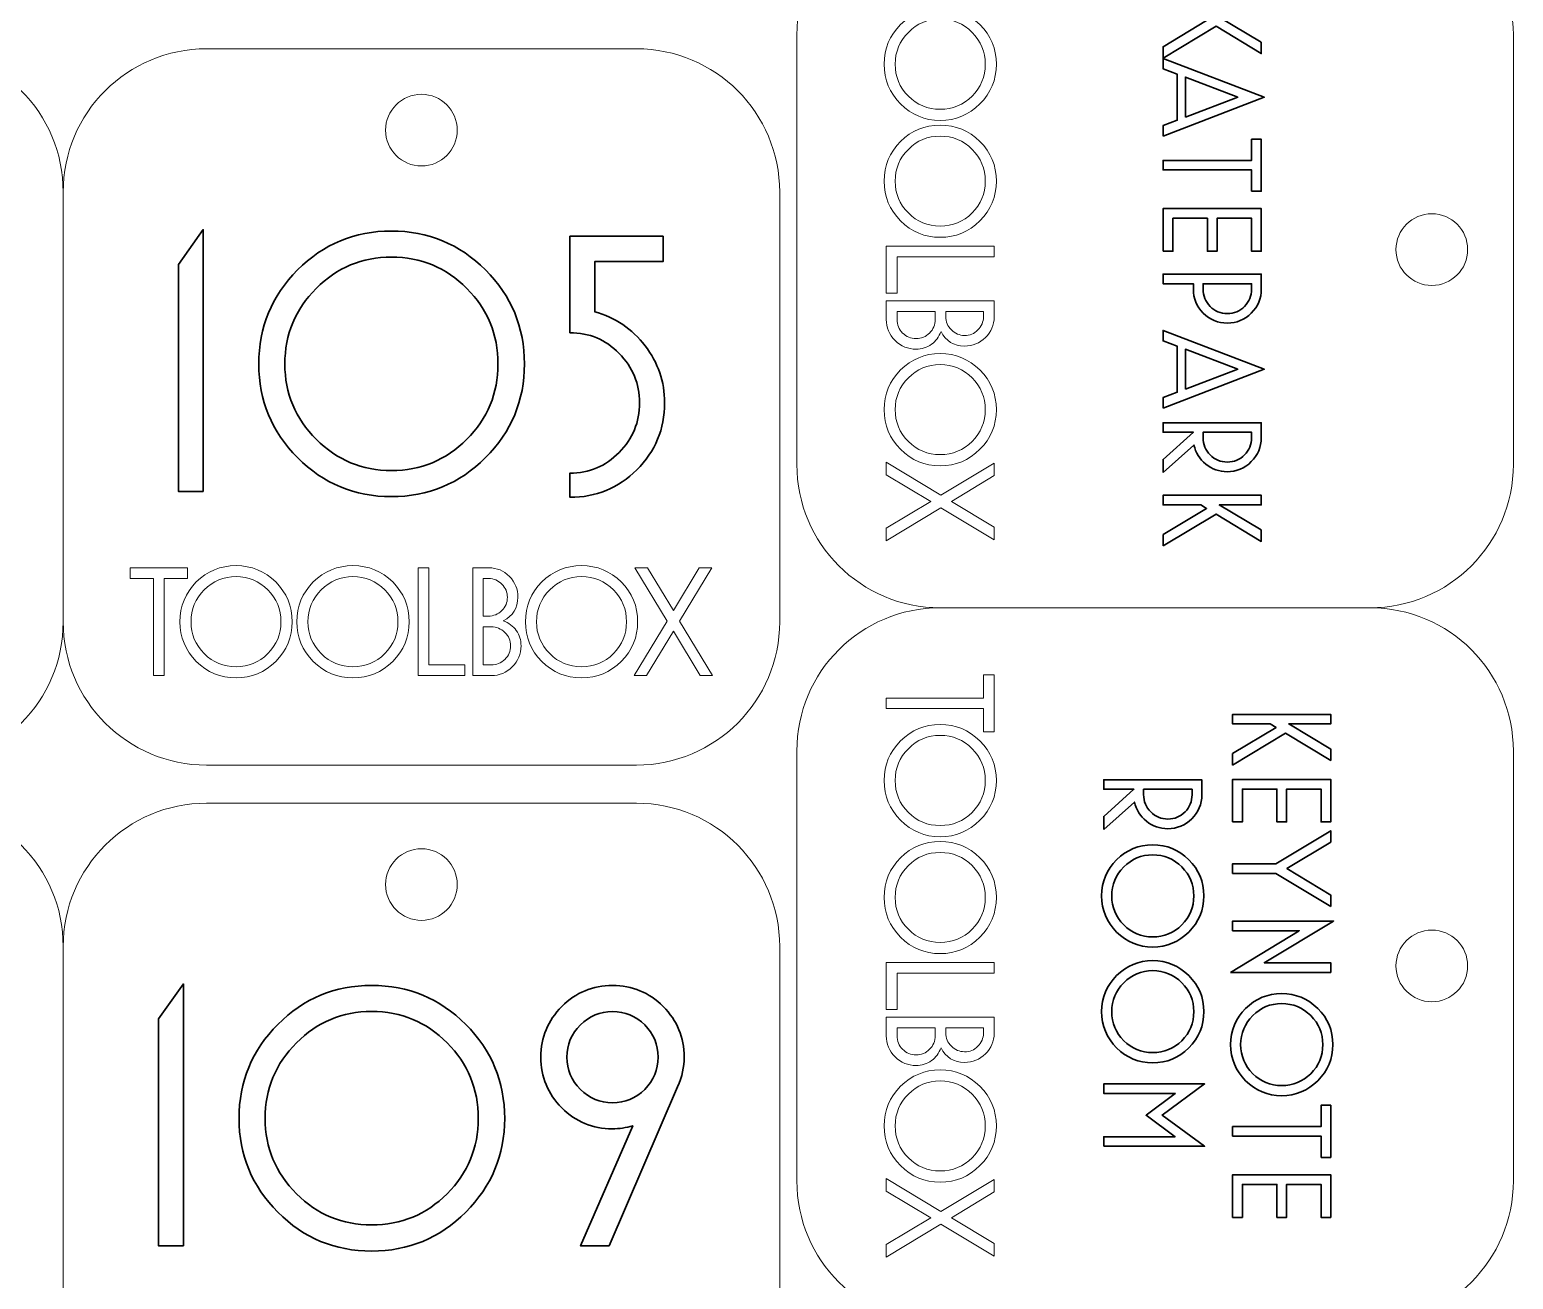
# Model space of a CAD drawing. Header units: inches. Extents: x 269 to 778, y -294 to 278.
# Drawn here: x 417.1 to 520.7, y -121.7 to -34.4 of the extents above; entities that cross this region are included whole.
import ezdxf

# ---------------------------------------------------------------- set-up
doc = ezdxf.new("R2010")
doc.units = ezdxf.units.IN
doc.header["$MEASUREMENT"] = 0
for name, color, linetype in [('cut', 7, 'Continuous'), ('engr', 7, 'Continuous'), ('tagli interni', 7, 'Continuous')]:
    doc.layers.add(name, color=color, linetype=linetype)

# ---------------------------------------------------------------- blocks, each defined once
blk = doc.blocks.new('block 14')
at = {"layer": 'cut', "color": 240, "lineweight": 9}
blk.add_open_spline([(379.47, -85.77), (379.47, -85.77), (409.47, -85.77), (409.47, -85.77), (414.99, -85.77), (419.47, -81.29), (419.47, -75.77), (419.47, -75.77), (419.47, -45.77), (419.47, -45.77), (419.47, -40.24), (414.99, -35.77), (409.47, -35.77), (409.47, -35.77), (379.47, -35.77), (379.47, -35.77), (373.95, -35.77), (369.47, -40.24), (369.47, -45.77), (369.47, -45.77), (369.47, -75.77), (369.47, -75.77), (369.47, -81.29), (373.95, -85.77), (379.47, -85.77)], degree=3, knots=[0, 0, 0, 0, 1, 1, 1, 2, 2, 2, 3, 3, 3, 4, 4, 4, 5, 5, 5, 6, 6, 6, 7, 7, 7, 8, 8, 8, 8], dxfattribs=at)
blk = doc.blocks.new('block 15')
at = {"layer": 'cut', "color": 240, "lineweight": 9}
blk.add_open_spline([(429.47, -85.77), (429.47, -85.77), (459.47, -85.77), (459.47, -85.77), (464.99, -85.77), (469.47, -81.29), (469.47, -75.77), (469.47, -75.77), (469.47, -45.77), (469.47, -45.77), (469.47, -40.24), (464.99, -35.77), (459.47, -35.77), (459.47, -35.77), (429.47, -35.77), (429.47, -35.77), (423.95, -35.77), (419.47, -40.24), (419.47, -45.77), (419.47, -45.77), (419.47, -75.77), (419.47, -75.77), (419.47, -81.29), (423.95, -85.77), (429.47, -85.77)], degree=3, knots=[0, 0, 0, 0, 1, 1, 1, 2, 2, 2, 3, 3, 3, 4, 4, 4, 5, 5, 5, 6, 6, 6, 7, 7, 7, 8, 8, 8, 8], dxfattribs=at)
blk = doc.blocks.new('block 16')
at = {"layer": 'cut', "color": 240, "lineweight": 9}
blk.add_open_spline([(379.47, -138.43), (379.47, -138.43), (409.47, -138.43), (409.47, -138.43), (414.99, -138.43), (419.47, -133.95), (419.47, -128.43), (419.47, -128.43), (419.47, -98.43), (419.47, -98.43), (419.47, -92.91), (414.99, -88.43), (409.47, -88.43), (409.47, -88.43), (379.47, -88.43), (379.47, -88.43), (373.95, -88.43), (369.47, -92.91), (369.47, -98.43), (369.47, -98.43), (369.47, -128.43), (369.47, -128.43), (369.47, -133.95), (373.95, -138.43), (379.47, -138.43)], degree=3, knots=[0, 0, 0, 0, 1, 1, 1, 2, 2, 2, 3, 3, 3, 4, 4, 4, 5, 5, 5, 6, 6, 6, 7, 7, 7, 8, 8, 8, 8], dxfattribs=at)
blk = doc.blocks.new('block 17')
at = {"layer": 'cut', "color": 240, "lineweight": 9}
blk.add_open_spline([(429.47, -138.43), (429.47, -138.43), (459.47, -138.43), (459.47, -138.43), (464.99, -138.43), (469.47, -133.95), (469.47, -128.43), (469.47, -128.43), (469.47, -98.43), (469.47, -98.43), (469.47, -92.91), (464.99, -88.43), (459.47, -88.43), (459.47, -88.43), (429.47, -88.43), (429.47, -88.43), (423.95, -88.43), (419.47, -92.91), (419.47, -98.43), (419.47, -98.43), (419.47, -128.43), (419.47, -128.43), (419.47, -133.95), (423.95, -138.43), (429.47, -138.43)], degree=3, knots=[0, 0, 0, 0, 1, 1, 1, 2, 2, 2, 3, 3, 3, 4, 4, 4, 5, 5, 5, 6, 6, 6, 7, 7, 7, 8, 8, 8, 8], dxfattribs=at)
blk = doc.blocks.new('block 26')
at = {"layer": 'cut', "color": 240, "lineweight": 9}
blk.add_open_spline([(470.67, -34.79), (470.67, -34.79), (470.67, -64.79), (470.67, -64.79), (470.67, -70.31), (475.14, -74.79), (480.67, -74.79), (480.67, -74.79), (510.67, -74.79), (510.67, -74.79), (516.19, -74.79), (520.67, -70.31), (520.67, -64.79), (520.67, -64.79), (520.67, -34.79), (520.67, -34.79), (520.67, -29.26), (516.19, -24.79), (510.67, -24.79), (510.67, -24.79), (480.67, -24.79), (480.67, -24.79), (475.14, -24.79), (470.67, -29.26), (470.67, -34.79)], degree=3, knots=[0, 0, 0, 0, 1, 1, 1, 2, 2, 2, 3, 3, 3, 4, 4, 4, 5, 5, 5, 6, 6, 6, 7, 7, 7, 8, 8, 8, 8], dxfattribs=at)
blk = doc.blocks.new('block 27')
at = {"layer": 'cut', "color": 240, "lineweight": 9}
blk.add_open_spline([(470.67, -84.79), (470.67, -84.79), (470.67, -114.79), (470.67, -114.79), (470.67, -120.31), (475.14, -124.79), (480.67, -124.79), (480.67, -124.79), (510.67, -124.79), (510.67, -124.79), (516.19, -124.79), (520.67, -120.31), (520.67, -114.79), (520.67, -114.79), (520.67, -84.79), (520.67, -84.79), (520.67, -79.26), (516.19, -74.79), (510.67, -74.79), (510.67, -74.79), (480.67, -74.79), (480.67, -74.79), (475.14, -74.79), (470.67, -79.26), (470.67, -84.79)], degree=3, knots=[0, 0, 0, 0, 1, 1, 1, 2, 2, 2, 3, 3, 3, 4, 4, 4, 5, 5, 5, 6, 6, 6, 7, 7, 7, 8, 8, 8, 8], dxfattribs=at)
blk = doc.blocks.new('block 36')
at = {"layer": 'tagli interni', "color": 240, "lineweight": 9}
blk.add_open_spline([(514.98, -47.29), (516.37, -47.29), (517.48, -48.41), (517.48, -49.79), (517.48, -51.17), (516.37, -52.29), (514.98, -52.29), (513.6, -52.29), (512.48, -51.17), (512.48, -49.79), (512.48, -48.41), (513.6, -47.29), (514.98, -47.29)], degree=3, knots=[0, 0, 0, 0, 1, 1, 1, 2, 2, 2, 3, 3, 3, 4, 4, 4, 4], dxfattribs=at)
blk = doc.blocks.new('block 37')
at = {"layer": 'tagli interni', "color": 240, "lineweight": 9}
blk.add_open_spline([(514.98, -97.29), (516.37, -97.29), (517.48, -98.41), (517.48, -99.79), (517.48, -101.17), (516.37, -102.29), (514.98, -102.29), (513.6, -102.29), (512.48, -101.17), (512.48, -99.79), (512.48, -98.41), (513.6, -97.29), (514.98, -97.29)], degree=3, knots=[0, 0, 0, 0, 1, 1, 1, 2, 2, 2, 3, 3, 3, 4, 4, 4, 4], dxfattribs=at)
blk = doc.blocks.new('block 51')
at = {"layer": 'tagli interni', "color": 240, "lineweight": 9}
blk.add_open_spline([(441.97, -41.45), (441.97, -40.07), (443.09, -38.95), (444.47, -38.95), (445.85, -38.95), (446.97, -40.07), (446.97, -41.45), (446.97, -42.83), (445.85, -43.95), (444.47, -43.95), (443.09, -43.95), (441.97, -42.83), (441.97, -41.45)], degree=3, knots=[0, 0, 0, 0, 1, 1, 1, 2, 2, 2, 3, 3, 3, 4, 4, 4, 4], dxfattribs=at)
blk = doc.blocks.new('block 53')
at = {"layer": 'tagli interni', "color": 240, "lineweight": 9}
blk.add_open_spline([(441.97, -94.11), (441.97, -92.73), (443.09, -91.61), (444.47, -91.61), (445.85, -91.61), (446.97, -92.73), (446.97, -94.11), (446.97, -95.49), (445.85, -96.61), (444.47, -96.61), (443.09, -96.61), (441.97, -95.49), (441.97, -94.11)], degree=3, knots=[0, 0, 0, 0, 1, 1, 1, 2, 2, 2, 3, 3, 3, 4, 4, 4, 4], dxfattribs=at)
blk = doc.blocks.new('block 159')
at = {"layer": 'engr', "color": 7, "lineweight": 5}
blk.add_lwpolyline([(483.69, -33.46), (483.69, -31.83), (476.91, -31.83), (476.91, -31.09), (483.69, -31.09), (483.69, -29.46), (484.44, -29.46), (484.44, -33.46), (483.69, -33.46)], dxfattribs=at)
blk = doc.blocks.new('block 160')
at = {"layer": 'engr', "color": 7, "lineweight": 5}
blk.add_open_spline([(480.67, -40.77), (479.59, -40.77), (478.67, -40.38), (477.91, -39.62), (477.14, -38.85), (476.76, -37.93), (476.76, -36.85), (476.76, -35.76), (477.14, -34.84), (477.91, -34.08), (478.67, -33.32), (479.59, -32.94), (480.67, -32.94), (481.75, -32.94), (482.68, -33.32), (483.44, -34.08), (484.21, -34.84), (484.59, -35.76), (484.59, -36.85), (484.59, -37.93), (484.21, -38.85), (483.44, -39.62), (482.68, -40.38), (481.75, -40.77), (480.67, -40.77)], degree=3, knots=[0, 0, 0, 0, 1, 1, 1, 2, 2, 2, 3, 3, 3, 4, 4, 4, 5, 5, 5, 6, 6, 6, 7, 7, 7, 8, 8, 8, 8], dxfattribs=at)
blk = doc.blocks.new('block 161')
at = {"layer": 'engr', "color": 7, "lineweight": 5}
blk.add_open_spline([(480.67, -39.99), (481.54, -39.99), (482.28, -39.68), (482.9, -39.07), (483.51, -38.46), (483.82, -37.72), (483.82, -36.85), (483.82, -35.98), (483.51, -35.24), (482.9, -34.63), (482.28, -34.01), (481.54, -33.7), (480.67, -33.7), (479.8, -33.7), (479.06, -34.01), (478.45, -34.63), (477.83, -35.24), (477.53, -35.98), (477.53, -36.85), (477.53, -37.72), (477.83, -38.46), (478.45, -39.07), (479.06, -39.68), (479.8, -39.99), (480.67, -39.99)], degree=3, knots=[0, 0, 0, 0, 1, 1, 1, 2, 2, 2, 3, 3, 3, 4, 4, 4, 5, 5, 5, 6, 6, 6, 7, 7, 7, 8, 8, 8, 8], dxfattribs=at)
blk = doc.blocks.new('block 162')
at = {"layer": 'engr', "color": 7, "lineweight": 5}
blk.add_open_spline([(480.67, -48.93), (479.59, -48.93), (478.67, -48.55), (477.91, -47.78), (477.14, -47.02), (476.76, -46.09), (476.76, -45.01), (476.76, -43.92), (477.14, -43), (477.91, -42.24), (478.67, -41.48), (479.59, -41.1), (480.67, -41.1), (481.75, -41.1), (482.68, -41.48), (483.44, -42.24), (484.21, -43), (484.59, -43.92), (484.59, -45.01), (484.59, -46.09), (484.21, -47.02), (483.44, -47.78), (482.68, -48.55), (481.75, -48.93), (480.67, -48.93)], degree=3, knots=[0, 0, 0, 0, 1, 1, 1, 2, 2, 2, 3, 3, 3, 4, 4, 4, 5, 5, 5, 6, 6, 6, 7, 7, 7, 8, 8, 8, 8], dxfattribs=at)
blk = doc.blocks.new('block 163')
at = {"layer": 'engr', "color": 7, "lineweight": 5}
blk.add_open_spline([(480.67, -48.15), (481.54, -48.15), (482.28, -47.84), (482.9, -47.23), (483.51, -46.62), (483.82, -45.88), (483.82, -45.01), (483.82, -44.14), (483.51, -43.4), (482.9, -42.79), (482.28, -42.17), (481.54, -41.87), (480.67, -41.87), (479.8, -41.87), (479.06, -42.17), (478.45, -42.79), (477.83, -43.4), (477.53, -44.14), (477.53, -45.01), (477.53, -45.88), (477.83, -46.62), (478.45, -47.23), (479.06, -47.84), (479.8, -48.15), (480.67, -48.15)], degree=3, knots=[0, 0, 0, 0, 1, 1, 1, 2, 2, 2, 3, 3, 3, 4, 4, 4, 5, 5, 5, 6, 6, 6, 7, 7, 7, 8, 8, 8, 8], dxfattribs=at)
blk = doc.blocks.new('block 164')
at = {"layer": 'engr', "color": 7, "lineweight": 5}
blk.add_lwpolyline([(476.91, -52.82), (476.91, -49.55), (484.44, -49.55), (484.44, -50.29), (477.66, -50.29), (477.66, -52.82), (476.91, -52.82)], dxfattribs=at)
blk = doc.blocks.new('block 165')
at = {"layer": 'engr', "color": 7, "lineweight": 5}
blk.add_open_spline([(478.99, -56.74), (478.42, -56.74), (477.93, -56.54), (477.52, -56.13), (477.11, -55.72), (476.91, -55.23), (476.91, -54.66), (476.91, -54.66), (476.91, -53.37), (476.91, -53.37), (476.91, -53.37), (484.44, -53.37), (484.44, -53.37), (484.44, -53.37), (484.44, -54.49), (484.44, -54.49), (484.44, -55.05), (484.23, -55.53), (483.83, -55.93), (483.43, -56.32), (482.94, -56.52), (482.37, -56.52), (481.62, -56.52), (481.07, -56.18), (480.73, -55.5), (480.59, -55.88), (480.37, -56.18), (480.06, -56.4), (479.75, -56.63), (479.39, -56.74), (478.99, -56.74)], degree=3, knots=[0, 0, 0, 0, 1, 1, 1, 2, 2, 2, 3, 3, 3, 4, 4, 4, 5, 5, 5, 6, 6, 6, 7, 7, 7, 8, 8, 8, 9, 9, 9, 10, 10, 10, 10], dxfattribs=at)
blk = doc.blocks.new('block 166')
at = {"layer": 'engr', "color": 7, "lineweight": 5}
blk.add_open_spline([(482.37, -55.78), (482.73, -55.78), (483.04, -55.66), (483.3, -55.4), (483.56, -55.14), (483.69, -54.84), (483.69, -54.48), (483.69, -54.48), (483.69, -54.1), (483.69, -54.1), (483.69, -54.1), (481.06, -54.1), (481.06, -54.1), (481.06, -54.1), (481.06, -54.46), (481.06, -54.46), (481.06, -54.82), (481.19, -55.13), (481.45, -55.39), (481.7, -55.65), (482.01, -55.78), (482.37, -55.78)], degree=3, knots=[0, 0, 0, 0, 1, 1, 1, 2, 2, 2, 3, 3, 3, 4, 4, 4, 5, 5, 5, 6, 6, 6, 7, 7, 7, 7], dxfattribs=at)
blk = doc.blocks.new('block 167')
at = {"layer": 'engr', "color": 7, "lineweight": 5}
blk.add_open_spline([(478.99, -56), (479.35, -56), (479.67, -55.87), (479.93, -55.61), (480.19, -55.35), (480.32, -55.03), (480.32, -54.66), (480.32, -54.66), (480.32, -54.1), (480.32, -54.1), (480.32, -54.1), (477.66, -54.1), (477.66, -54.1), (477.66, -54.1), (477.66, -54.66), (477.66, -54.66), (477.66, -55.03), (477.79, -55.35), (478.05, -55.61), (478.31, -55.87), (478.62, -56), (478.99, -56)], degree=3, knots=[0, 0, 0, 0, 1, 1, 1, 2, 2, 2, 3, 3, 3, 4, 4, 4, 5, 5, 5, 6, 6, 6, 7, 7, 7, 7], dxfattribs=at)
blk = doc.blocks.new('block 168')
at = {"layer": 'engr', "color": 7, "lineweight": 5}
blk.add_open_spline([(480.67, -64.88), (479.59, -64.88), (478.67, -64.5), (477.91, -63.73), (477.14, -62.97), (476.76, -62.04), (476.76, -60.96), (476.76, -59.87), (477.14, -58.95), (477.91, -58.19), (478.67, -57.43), (479.59, -57.05), (480.67, -57.05), (481.75, -57.05), (482.68, -57.43), (483.44, -58.19), (484.21, -58.95), (484.59, -59.87), (484.59, -60.96), (484.59, -62.04), (484.21, -62.97), (483.44, -63.73), (482.68, -64.5), (481.75, -64.88), (480.67, -64.88)], degree=3, knots=[0, 0, 0, 0, 1, 1, 1, 2, 2, 2, 3, 3, 3, 4, 4, 4, 5, 5, 5, 6, 6, 6, 7, 7, 7, 8, 8, 8, 8], dxfattribs=at)
blk = doc.blocks.new('block 169')
at = {"layer": 'engr', "color": 7, "lineweight": 5}
blk.add_open_spline([(480.67, -64.1), (481.54, -64.1), (482.28, -63.79), (482.9, -63.18), (483.51, -62.57), (483.82, -61.83), (483.82, -60.96), (483.82, -60.09), (483.51, -59.35), (482.9, -58.74), (482.28, -58.12), (481.54, -57.82), (480.67, -57.82), (479.8, -57.82), (479.06, -58.12), (478.45, -58.74), (477.83, -59.35), (477.53, -60.09), (477.53, -60.96), (477.53, -61.83), (477.83, -62.57), (478.45, -63.18), (479.06, -63.79), (479.8, -64.1), (480.67, -64.1)], degree=3, knots=[0, 0, 0, 0, 1, 1, 1, 2, 2, 2, 3, 3, 3, 4, 4, 4, 5, 5, 5, 6, 6, 6, 7, 7, 7, 8, 8, 8, 8], dxfattribs=at)
blk = doc.blocks.new('block 170')
at = {"layer": 'engr', "color": 7, "lineweight": 5}
blk.add_lwpolyline([(476.91, -70.11), (476.91, -69.23), (480.01, -67.37), (476.91, -65.5), (476.91, -64.63), (480.71, -66.94), (484.44, -64.69), (484.44, -65.56), (481.45, -67.37), (484.44, -69.17), (484.44, -70.05), (480.71, -67.81), (476.91, -70.11)], dxfattribs=at)
blk = doc.blocks.new('block 158')
at = {"layer": 'engr'}
for name in ['block 159', 'block 160', 'block 161', 'block 162', 'block 163', 'block 164', 'block 165', 'block 167', 'block 166', 'block 168', 'block 169', 'block 170']:
    blk.add_blockref(name, (0, 0), dxfattribs=at)
blk = doc.blocks.new('block 172')
at = {"layer": 'engr', "color": 7, "lineweight": 5}
blk.add_lwpolyline([(483.69, -83.46), (483.69, -81.83), (476.91, -81.83), (476.91, -81.09), (483.69, -81.09), (483.69, -79.46), (484.44, -79.46), (484.44, -83.46), (483.69, -83.46)], dxfattribs=at)
blk = doc.blocks.new('block 173')
at = {"layer": 'engr', "color": 7, "lineweight": 5}
blk.add_open_spline([(480.67, -90.77), (479.59, -90.77), (478.67, -90.38), (477.91, -89.62), (477.14, -88.85), (476.76, -87.93), (476.76, -86.85), (476.76, -85.76), (477.14, -84.84), (477.91, -84.08), (478.67, -83.32), (479.59, -82.94), (480.67, -82.94), (481.75, -82.94), (482.68, -83.32), (483.44, -84.08), (484.21, -84.84), (484.59, -85.76), (484.59, -86.85), (484.59, -87.93), (484.21, -88.85), (483.44, -89.62), (482.68, -90.38), (481.75, -90.77), (480.67, -90.77)], degree=3, knots=[0, 0, 0, 0, 1, 1, 1, 2, 2, 2, 3, 3, 3, 4, 4, 4, 5, 5, 5, 6, 6, 6, 7, 7, 7, 8, 8, 8, 8], dxfattribs=at)
blk = doc.blocks.new('block 174')
at = {"layer": 'engr', "color": 7, "lineweight": 5}
blk.add_open_spline([(480.67, -89.99), (481.54, -89.99), (482.28, -89.68), (482.9, -89.07), (483.51, -88.46), (483.82, -87.72), (483.82, -86.85), (483.82, -85.98), (483.51, -85.24), (482.9, -84.63), (482.28, -84.01), (481.54, -83.7), (480.67, -83.7), (479.8, -83.7), (479.06, -84.01), (478.45, -84.63), (477.83, -85.24), (477.53, -85.98), (477.53, -86.85), (477.53, -87.72), (477.83, -88.46), (478.45, -89.07), (479.06, -89.68), (479.8, -89.99), (480.67, -89.99)], degree=3, knots=[0, 0, 0, 0, 1, 1, 1, 2, 2, 2, 3, 3, 3, 4, 4, 4, 5, 5, 5, 6, 6, 6, 7, 7, 7, 8, 8, 8, 8], dxfattribs=at)
blk = doc.blocks.new('block 175')
at = {"layer": 'engr', "color": 7, "lineweight": 5}
blk.add_open_spline([(480.67, -98.93), (479.59, -98.93), (478.67, -98.55), (477.91, -97.78), (477.14, -97.02), (476.76, -96.09), (476.76, -95.01), (476.76, -93.92), (477.14, -93), (477.91, -92.24), (478.67, -91.48), (479.59, -91.1), (480.67, -91.1), (481.75, -91.1), (482.68, -91.48), (483.44, -92.24), (484.21, -93), (484.59, -93.92), (484.59, -95.01), (484.59, -96.09), (484.21, -97.02), (483.44, -97.78), (482.68, -98.55), (481.75, -98.93), (480.67, -98.93)], degree=3, knots=[0, 0, 0, 0, 1, 1, 1, 2, 2, 2, 3, 3, 3, 4, 4, 4, 5, 5, 5, 6, 6, 6, 7, 7, 7, 8, 8, 8, 8], dxfattribs=at)
blk = doc.blocks.new('block 176')
at = {"layer": 'engr', "color": 7, "lineweight": 5}
blk.add_open_spline([(480.67, -98.15), (481.54, -98.15), (482.28, -97.84), (482.9, -97.23), (483.51, -96.62), (483.82, -95.88), (483.82, -95.01), (483.82, -94.14), (483.51, -93.4), (482.9, -92.79), (482.28, -92.17), (481.54, -91.87), (480.67, -91.87), (479.8, -91.87), (479.06, -92.17), (478.45, -92.79), (477.83, -93.4), (477.53, -94.14), (477.53, -95.01), (477.53, -95.88), (477.83, -96.62), (478.45, -97.23), (479.06, -97.84), (479.8, -98.15), (480.67, -98.15)], degree=3, knots=[0, 0, 0, 0, 1, 1, 1, 2, 2, 2, 3, 3, 3, 4, 4, 4, 5, 5, 5, 6, 6, 6, 7, 7, 7, 8, 8, 8, 8], dxfattribs=at)
blk = doc.blocks.new('block 177')
at = {"layer": 'engr', "color": 7, "lineweight": 5}
blk.add_lwpolyline([(476.91, -102.82), (476.91, -99.55), (484.44, -99.55), (484.44, -100.29), (477.66, -100.29), (477.66, -102.82), (476.91, -102.82)], dxfattribs=at)
blk = doc.blocks.new('block 178')
at = {"layer": 'engr', "color": 7, "lineweight": 5}
blk.add_open_spline([(478.99, -106.74), (478.42, -106.74), (477.93, -106.54), (477.52, -106.13), (477.11, -105.72), (476.91, -105.23), (476.91, -104.66), (476.91, -104.66), (476.91, -103.37), (476.91, -103.37), (476.91, -103.37), (484.44, -103.37), (484.44, -103.37), (484.44, -103.37), (484.44, -104.49), (484.44, -104.49), (484.44, -105.05), (484.23, -105.53), (483.83, -105.93), (483.43, -106.32), (482.94, -106.52), (482.37, -106.52), (481.62, -106.52), (481.07, -106.18), (480.73, -105.5), (480.59, -105.88), (480.37, -106.18), (480.06, -106.4), (479.75, -106.63), (479.39, -106.74), (478.99, -106.74)], degree=3, knots=[0, 0, 0, 0, 1, 1, 1, 2, 2, 2, 3, 3, 3, 4, 4, 4, 5, 5, 5, 6, 6, 6, 7, 7, 7, 8, 8, 8, 9, 9, 9, 10, 10, 10, 10], dxfattribs=at)
blk = doc.blocks.new('block 179')
at = {"layer": 'engr', "color": 7, "lineweight": 5}
blk.add_open_spline([(482.37, -105.78), (482.73, -105.78), (483.04, -105.66), (483.3, -105.4), (483.56, -105.14), (483.69, -104.84), (483.69, -104.48), (483.69, -104.48), (483.69, -104.1), (483.69, -104.1), (483.69, -104.1), (481.06, -104.1), (481.06, -104.1), (481.06, -104.1), (481.06, -104.46), (481.06, -104.46), (481.06, -104.82), (481.19, -105.13), (481.45, -105.39), (481.7, -105.65), (482.01, -105.78), (482.37, -105.78)], degree=3, knots=[0, 0, 0, 0, 1, 1, 1, 2, 2, 2, 3, 3, 3, 4, 4, 4, 5, 5, 5, 6, 6, 6, 7, 7, 7, 7], dxfattribs=at)
blk = doc.blocks.new('block 180')
at = {"layer": 'engr', "color": 7, "lineweight": 5}
blk.add_open_spline([(478.99, -106), (479.35, -106), (479.67, -105.87), (479.93, -105.61), (480.19, -105.35), (480.32, -105.03), (480.32, -104.66), (480.32, -104.66), (480.32, -104.1), (480.32, -104.1), (480.32, -104.1), (477.66, -104.1), (477.66, -104.1), (477.66, -104.1), (477.66, -104.66), (477.66, -104.66), (477.66, -105.03), (477.79, -105.35), (478.05, -105.61), (478.31, -105.87), (478.62, -106), (478.99, -106)], degree=3, knots=[0, 0, 0, 0, 1, 1, 1, 2, 2, 2, 3, 3, 3, 4, 4, 4, 5, 5, 5, 6, 6, 6, 7, 7, 7, 7], dxfattribs=at)
blk = doc.blocks.new('block 181')
at = {"layer": 'engr', "color": 7, "lineweight": 5}
blk.add_open_spline([(480.67, -114.88), (479.59, -114.88), (478.67, -114.5), (477.91, -113.73), (477.14, -112.97), (476.76, -112.04), (476.76, -110.96), (476.76, -109.87), (477.14, -108.95), (477.91, -108.19), (478.67, -107.43), (479.59, -107.05), (480.67, -107.05), (481.75, -107.05), (482.68, -107.43), (483.44, -108.19), (484.21, -108.95), (484.59, -109.87), (484.59, -110.96), (484.59, -112.04), (484.21, -112.97), (483.44, -113.73), (482.68, -114.5), (481.75, -114.88), (480.67, -114.88)], degree=3, knots=[0, 0, 0, 0, 1, 1, 1, 2, 2, 2, 3, 3, 3, 4, 4, 4, 5, 5, 5, 6, 6, 6, 7, 7, 7, 8, 8, 8, 8], dxfattribs=at)
blk = doc.blocks.new('block 182')
at = {"layer": 'engr', "color": 7, "lineweight": 5}
blk.add_open_spline([(480.67, -114.1), (481.54, -114.1), (482.28, -113.79), (482.9, -113.18), (483.51, -112.57), (483.82, -111.83), (483.82, -110.96), (483.82, -110.09), (483.51, -109.35), (482.9, -108.74), (482.28, -108.12), (481.54, -107.82), (480.67, -107.82), (479.8, -107.82), (479.06, -108.12), (478.45, -108.74), (477.83, -109.35), (477.53, -110.09), (477.53, -110.96), (477.53, -111.83), (477.83, -112.57), (478.45, -113.18), (479.06, -113.79), (479.8, -114.1), (480.67, -114.1)], degree=3, knots=[0, 0, 0, 0, 1, 1, 1, 2, 2, 2, 3, 3, 3, 4, 4, 4, 5, 5, 5, 6, 6, 6, 7, 7, 7, 8, 8, 8, 8], dxfattribs=at)
blk = doc.blocks.new('block 183')
at = {"layer": 'engr', "color": 7, "lineweight": 5}
blk.add_lwpolyline([(476.91, -120.11), (476.91, -119.23), (480.01, -117.37), (476.91, -115.5), (476.91, -114.63), (480.71, -116.94), (484.44, -114.69), (484.44, -115.56), (481.45, -117.37), (484.44, -119.17), (484.44, -120.05), (480.71, -117.81), (476.91, -120.11)], dxfattribs=at)
blk = doc.blocks.new('block 171')
at = {"layer": 'engr'}
for name in ['block 172', 'block 173', 'block 174', 'block 175', 'block 176', 'block 177', 'block 178', 'block 180', 'block 179', 'block 181', 'block 182', 'block 183']:
    blk.add_blockref(name, (0, 0), dxfattribs=at)
blk = doc.blocks.new('block 354')
at = {"layer": 'engr', "color": 7, "lineweight": 5}
blk.add_lwpolyline([(428.15, -72.75), (426.51, -72.75), (426.51, -79.52), (425.77, -79.52), (425.77, -72.75), (424.15, -72.75), (424.15, -72), (428.15, -72), (428.15, -72.75)], dxfattribs=at)
blk = doc.blocks.new('block 355')
at = {"layer": 'engr', "color": 7, "lineweight": 5}
blk.add_open_spline([(435.45, -75.77), (435.45, -76.84), (435.07, -77.76), (434.3, -78.53), (433.54, -79.29), (432.61, -79.68), (431.53, -79.68), (430.45, -79.68), (429.52, -79.29), (428.76, -78.53), (428, -77.76), (427.62, -76.84), (427.62, -75.77), (427.62, -74.68), (428, -73.76), (428.76, -72.99), (429.52, -72.23), (430.45, -71.85), (431.53, -71.85), (432.61, -71.85), (433.54, -72.23), (434.3, -72.99), (435.07, -73.76), (435.45, -74.68), (435.45, -75.77)], degree=3, knots=[0, 0, 0, 0, 1, 1, 1, 2, 2, 2, 3, 3, 3, 4, 4, 4, 5, 5, 5, 6, 6, 6, 7, 7, 7, 8, 8, 8, 8], dxfattribs=at)
blk = doc.blocks.new('block 356')
at = {"layer": 'engr', "color": 7, "lineweight": 5}
blk.add_open_spline([(434.67, -75.77), (434.67, -74.9), (434.37, -74.15), (433.75, -73.54), (433.14, -72.92), (432.4, -72.61), (431.53, -72.61), (430.67, -72.61), (429.93, -72.92), (429.31, -73.54), (428.7, -74.15), (428.39, -74.9), (428.39, -75.77), (428.39, -76.63), (428.7, -77.37), (429.31, -77.99), (429.93, -78.6), (430.67, -78.91), (431.53, -78.91), (432.4, -78.91), (433.14, -78.6), (433.75, -77.99), (434.37, -77.37), (434.67, -76.63), (434.67, -75.77)], degree=3, knots=[0, 0, 0, 0, 1, 1, 1, 2, 2, 2, 3, 3, 3, 4, 4, 4, 5, 5, 5, 6, 6, 6, 7, 7, 7, 8, 8, 8, 8], dxfattribs=at)
blk = doc.blocks.new('block 357')
at = {"layer": 'engr', "color": 7, "lineweight": 5}
blk.add_open_spline([(443.61, -75.77), (443.61, -76.84), (443.23, -77.76), (442.47, -78.53), (441.7, -79.29), (440.78, -79.68), (439.69, -79.68), (438.61, -79.68), (437.68, -79.29), (436.92, -78.53), (436.16, -77.76), (435.78, -76.84), (435.78, -75.77), (435.78, -74.68), (436.16, -73.76), (436.92, -72.99), (437.68, -72.23), (438.61, -71.85), (439.69, -71.85), (440.78, -71.85), (441.7, -72.23), (442.47, -72.99), (443.23, -73.76), (443.61, -74.68), (443.61, -75.77)], degree=3, knots=[0, 0, 0, 0, 1, 1, 1, 2, 2, 2, 3, 3, 3, 4, 4, 4, 5, 5, 5, 6, 6, 6, 7, 7, 7, 8, 8, 8, 8], dxfattribs=at)
blk = doc.blocks.new('block 358')
at = {"layer": 'engr', "color": 7, "lineweight": 5}
blk.add_open_spline([(442.83, -75.77), (442.83, -74.9), (442.53, -74.15), (441.92, -73.54), (441.3, -72.92), (440.56, -72.61), (439.69, -72.61), (438.83, -72.61), (438.09, -72.92), (437.47, -73.54), (436.86, -74.15), (436.55, -74.9), (436.55, -75.77), (436.55, -76.63), (436.86, -77.37), (437.47, -77.99), (438.09, -78.6), (438.83, -78.91), (439.69, -78.91), (440.56, -78.91), (441.3, -78.6), (441.92, -77.99), (442.53, -77.37), (442.83, -76.63), (442.83, -75.77)], degree=3, knots=[0, 0, 0, 0, 1, 1, 1, 2, 2, 2, 3, 3, 3, 4, 4, 4, 5, 5, 5, 6, 6, 6, 7, 7, 7, 8, 8, 8, 8], dxfattribs=at)
blk = doc.blocks.new('block 359')
at = {"layer": 'engr', "color": 7, "lineweight": 5}
blk.add_lwpolyline([(447.5, -79.52), (444.24, -79.52), (444.24, -72), (444.98, -72), (444.98, -78.78), (447.5, -78.78), (447.5, -79.52)], dxfattribs=at)
blk = doc.blocks.new('block 360')
at = {"layer": 'engr', "color": 7, "lineweight": 5}
blk.add_open_spline([(451.42, -77.45), (451.42, -78.02), (451.22, -78.51), (450.81, -78.91), (450.41, -79.32), (449.92, -79.52), (449.35, -79.52), (449.35, -79.52), (448.05, -79.52), (448.05, -79.52), (448.05, -79.52), (448.05, -72), (448.05, -72), (448.05, -72), (449.17, -72), (449.17, -72), (449.74, -72), (450.22, -72.2), (450.61, -72.6), (451.01, -73.01), (451.2, -73.49), (451.2, -74.06), (451.2, -74.82), (450.86, -75.36), (450.18, -75.7), (450.56, -75.84), (450.87, -76.07), (451.09, -76.38), (451.31, -76.69), (451.42, -77.04), (451.42, -77.45)], degree=3, knots=[0, 0, 0, 0, 1, 1, 1, 2, 2, 2, 3, 3, 3, 4, 4, 4, 5, 5, 5, 6, 6, 6, 7, 7, 7, 8, 8, 8, 9, 9, 9, 10, 10, 10, 10], dxfattribs=at)
blk = doc.blocks.new('block 361')
at = {"layer": 'engr', "color": 7, "lineweight": 5}
blk.add_open_spline([(450.47, -74.06), (450.47, -73.71), (450.34, -73.4), (450.08, -73.14), (449.83, -72.88), (449.52, -72.75), (449.17, -72.75), (449.17, -72.75), (448.79, -72.75), (448.79, -72.75), (448.79, -72.75), (448.79, -75.37), (448.79, -75.37), (448.79, -75.37), (449.14, -75.37), (449.14, -75.37), (449.51, -75.37), (449.82, -75.24), (450.08, -74.99), (450.34, -74.73), (450.47, -74.42), (450.47, -74.06)], degree=3, knots=[0, 0, 0, 0, 1, 1, 1, 2, 2, 2, 3, 3, 3, 4, 4, 4, 5, 5, 5, 6, 6, 6, 7, 7, 7, 7], dxfattribs=at)
blk = doc.blocks.new('block 362')
at = {"layer": 'engr', "color": 7, "lineweight": 5}
blk.add_open_spline([(450.69, -77.45), (450.69, -77.08), (450.56, -76.77), (450.29, -76.51), (450.03, -76.25), (449.71, -76.12), (449.34, -76.12), (449.34, -76.12), (448.79, -76.12), (448.79, -76.12), (448.79, -76.12), (448.79, -78.78), (448.79, -78.78), (448.79, -78.78), (449.34, -78.78), (449.34, -78.78), (449.71, -78.78), (450.03, -78.65), (450.29, -78.39), (450.56, -78.13), (450.69, -77.81), (450.69, -77.45)], degree=3, knots=[0, 0, 0, 0, 1, 1, 1, 2, 2, 2, 3, 3, 3, 4, 4, 4, 5, 5, 5, 6, 6, 6, 7, 7, 7, 7], dxfattribs=at)
blk = doc.blocks.new('block 363')
at = {"layer": 'engr', "color": 7, "lineweight": 5}
blk.add_open_spline([(459.56, -75.77), (459.56, -76.84), (459.18, -77.76), (458.42, -78.53), (457.65, -79.29), (456.73, -79.68), (455.64, -79.68), (454.56, -79.68), (453.63, -79.29), (452.87, -78.53), (452.11, -77.76), (451.73, -76.84), (451.73, -75.77), (451.73, -74.68), (452.11, -73.76), (452.87, -72.99), (453.63, -72.23), (454.56, -71.85), (455.64, -71.85), (456.73, -71.85), (457.65, -72.23), (458.42, -72.99), (459.18, -73.76), (459.56, -74.68), (459.56, -75.77)], degree=3, knots=[0, 0, 0, 0, 1, 1, 1, 2, 2, 2, 3, 3, 3, 4, 4, 4, 5, 5, 5, 6, 6, 6, 7, 7, 7, 8, 8, 8, 8], dxfattribs=at)
blk = doc.blocks.new('block 364')
at = {"layer": 'engr', "color": 7, "lineweight": 5}
blk.add_open_spline([(458.78, -75.77), (458.78, -74.9), (458.48, -74.15), (457.87, -73.54), (457.25, -72.92), (456.51, -72.61), (455.64, -72.61), (454.78, -72.61), (454.04, -72.92), (453.42, -73.54), (452.81, -74.15), (452.5, -74.9), (452.5, -75.77), (452.5, -76.63), (452.81, -77.37), (453.42, -77.99), (454.04, -78.6), (454.78, -78.91), (455.64, -78.91), (456.51, -78.91), (457.25, -78.6), (457.87, -77.99), (458.48, -77.37), (458.78, -76.63), (458.78, -75.77)], degree=3, knots=[0, 0, 0, 0, 1, 1, 1, 2, 2, 2, 3, 3, 3, 4, 4, 4, 5, 5, 5, 6, 6, 6, 7, 7, 7, 8, 8, 8, 8], dxfattribs=at)
blk = doc.blocks.new('block 365')
at = {"layer": 'engr', "color": 7, "lineweight": 5}
blk.add_lwpolyline([(464.79, -79.52), (463.92, -79.52), (462.06, -76.42), (460.18, -79.52), (459.31, -79.52), (461.62, -75.72), (459.37, -72), (460.24, -72), (462.05, -74.99), (463.86, -72), (464.73, -72), (462.49, -75.72), (464.79, -79.52)], dxfattribs=at)
blk = doc.blocks.new('block 353')
at = {"layer": 'engr'}
for name in ['block 354', 'block 355', 'block 357', 'block 359', 'block 360', 'block 363', 'block 365', 'block 356', 'block 358', 'block 361', 'block 364', 'block 362']:
    blk.add_blockref(name, (0, 0), dxfattribs=at)
blk = doc.blocks.new('block 392')
at = {"layer": 'engr', "color": 7, "lineweight": 35}
for points in [[(496.23, -36.42), (496.23, -35.63), (499.26, -33.8), (498.85, -33.56), (496.23, -33.56), (496.23, -32.89), (503.08, -32.89), (503.08, -33.56), (500.14, -33.56), (503.08, -35.31), (503.08, -36.11), (499.93, -34.2), (496.23, -36.42)], [(496.23, -41.86), (496.23, -41.13), (497.22, -40.76), (497.22, -37.55), (496.23, -37.17), (496.23, -36.44), (503.29, -39.15), (496.23, -41.86)], [(497.78, -40.54), (501.44, -39.15), (497.78, -37.75), (497.78, -40.54)], [(502.4, -45.72), (502.4, -44.23), (496.23, -44.23), (496.23, -43.56), (502.4, -43.56), (502.4, -42.08), (503.08, -42.08), (503.08, -45.72), (502.4, -45.72)], [(496.23, -49.9), (496.23, -46.93), (503.08, -46.93), (503.08, -49.9), (502.4, -49.9), (502.4, -47.6), (500, -47.6), (500, -49.9), (499.32, -49.9), (499.32, -47.6), (496.91, -47.6), (496.91, -49.9), (496.23, -49.9)], [(496.23, -60.85), (496.23, -60.12), (497.22, -59.75), (497.22, -56.54), (496.23, -56.16), (496.23, -55.43), (503.29, -58.14), (496.23, -60.85)], [(497.78, -59.53), (501.44, -58.14), (497.78, -56.74), (497.78, -59.53)], [(496.23, -70.47), (496.23, -69.68), (499.26, -67.85), (498.85, -67.61), (496.23, -67.61), (496.23, -66.94), (503.08, -66.94), (503.08, -67.61), (500.14, -67.61), (503.08, -69.36), (503.08, -70.16), (499.93, -68.25), (496.23, -70.47)]]:
    blk.add_lwpolyline(points, dxfattribs=at)
for points, knots in [([(498.17, -31.39), (497.57, -31.39), (497.08, -31.2), (496.7, -30.82), (496.32, -30.45), (496.14, -29.96), (496.14, -29.36), (496.14, -29.27), (496.15, -29.18), (496.17, -29.1), (496.17, -29.1), (496.87, -29.1), (496.87, -29.1), (496.83, -29.17), (496.82, -29.26), (496.82, -29.36), (496.82, -29.75), (496.94, -30.08), (497.2, -30.33), (497.45, -30.59), (497.77, -30.72), (498.17, -30.72), (498.49, -30.72), (498.81, -30.6), (499.15, -30.35), (499.45, -30.12), (499.74, -29.9), (500.04, -29.67), (500.41, -29.42), (500.81, -29.3), (501.23, -29.3), (501.81, -29.3), (502.27, -29.49), (502.63, -29.86), (502.99, -30.24), (503.17, -30.72), (503.17, -31.31), (503.17, -31.31), (502.51, -31.31), (502.51, -31.31), (502.51, -30.92), (502.39, -30.6), (502.16, -30.35), (501.92, -30.1), (501.61, -29.97), (501.23, -29.97), (500.93, -29.97), (500.61, -30.09), (500.27, -30.34), (499.97, -30.57), (499.67, -30.8), (499.37, -31.03), (498.99, -31.27), (498.59, -31.39), (498.17, -31.39)], [0, 0, 0, 0, 1, 1, 1, 2, 2, 2, 3, 3, 3, 4, 4, 4, 5, 5, 5, 6, 6, 6, 7, 7, 7, 8, 8, 8, 9, 9, 9, 10, 10, 10, 11, 11, 11, 12, 12, 12, 13, 13, 13, 14, 14, 14, 15, 15, 15, 16, 16, 16, 17, 17, 17, 18, 18, 18, 18]), ([(500.71, -54.92), (500.05, -54.92), (499.5, -54.69), (499.03, -54.22), (498.57, -53.76), (498.34, -53.2), (498.34, -52.55), (498.34, -52.55), (498.34, -52.17), (498.34, -52.17), (498.34, -52.17), (496.23, -52.17), (496.23, -52.17), (496.23, -52.17), (496.23, -51.5), (496.23, -51.5), (496.23, -51.5), (503.08, -51.5), (503.08, -51.5), (503.08, -51.5), (503.08, -52.55), (503.08, -52.55), (503.08, -53.2), (502.85, -53.76), (502.38, -54.22), (501.92, -54.69), (501.36, -54.92), (500.71, -54.92)], [0, 0, 0, 0, 1, 1, 1, 2, 2, 2, 3, 3, 3, 4, 4, 4, 5, 5, 5, 6, 6, 6, 7, 7, 7, 8, 8, 8, 9, 9, 9, 9]), ([(500.71, -54.25), (501.18, -54.25), (501.58, -54.08), (501.91, -53.75), (502.23, -53.42), (502.4, -53.02), (502.4, -52.55), (502.4, -52.55), (502.4, -52.17), (502.4, -52.17), (502.4, -52.17), (499.02, -52.17), (499.02, -52.17), (499.02, -52.17), (499.02, -52.54), (499.02, -52.54), (499.02, -53.01), (499.18, -53.42), (499.51, -53.75), (499.84, -54.08), (500.24, -54.25), (500.71, -54.25)], [0, 0, 0, 0, 1, 1, 1, 2, 2, 2, 3, 3, 3, 4, 4, 4, 5, 5, 5, 6, 6, 6, 7, 7, 7, 7]), ([(496.23, -65.34), (496.23, -65.34), (496.23, -64.43), (496.23, -64.43), (496.23, -64.43), (498.34, -62.54), (498.34, -62.54), (498.34, -62.54), (496.23, -62.54), (496.23, -62.54), (496.23, -62.54), (496.23, -61.87), (496.23, -61.87), (496.23, -61.87), (503.08, -61.87), (503.08, -61.87), (503.08, -61.87), (503.08, -62.92), (503.08, -62.92), (503.08, -63.57), (502.84, -64.13), (502.38, -64.59), (501.91, -65.06), (501.35, -65.29), (500.7, -65.29), (500.14, -65.29), (499.65, -65.11), (499.21, -64.77), (498.78, -64.42), (498.5, -63.97), (498.38, -63.43), (498.38, -63.43), (496.23, -65.34), (496.23, -65.34)], [0, 0, 0, 0, 1, 1, 1, 2, 2, 2, 3, 3, 3, 4, 4, 4, 5, 5, 5, 6, 6, 6, 7, 7, 7, 8, 8, 8, 9, 9, 9, 10, 10, 10, 11, 11, 11, 11]), ([(500.71, -64.62), (501.18, -64.62), (501.58, -64.45), (501.91, -64.12), (502.23, -63.79), (502.4, -63.39), (502.4, -62.92), (502.4, -62.92), (502.4, -62.54), (502.4, -62.54), (502.4, -62.54), (499.02, -62.54), (499.02, -62.54), (499.02, -62.54), (499.02, -62.91), (499.02, -62.91), (499.02, -63.38), (499.18, -63.79), (499.51, -64.12), (499.84, -64.45), (500.24, -64.62), (500.71, -64.62)], [0, 0, 0, 0, 1, 1, 1, 2, 2, 2, 3, 3, 3, 4, 4, 4, 5, 5, 5, 6, 6, 6, 7, 7, 7, 7])]:
    blk.add_open_spline(points, degree=3, knots=knots, dxfattribs=at)
blk = doc.blocks.new('block 393')
at = {"layer": 'engr', "color": 7, "lineweight": 35}
for points in [[(501.08, -85.77), (501.08, -84.97), (504.11, -83.15), (503.7, -82.9), (501.08, -82.9), (501.08, -82.23), (507.93, -82.23), (507.93, -82.9), (504.99, -82.9), (507.93, -84.65), (507.93, -85.45), (504.78, -83.55), (501.08, -85.77)], [(501.08, -89.74), (501.08, -86.77), (507.93, -86.77), (507.93, -89.74), (507.25, -89.74), (507.25, -87.44), (504.85, -87.44), (504.85, -89.74), (504.17, -89.74), (504.17, -87.44), (501.76, -87.44), (501.76, -89.74), (501.08, -89.74)], [(507.93, -95.64), (504.1, -93.33), (501.08, -93.33), (501.08, -92.66), (504.1, -92.66), (507.93, -90.35), (507.93, -91.15), (504.87, -92.99), (507.93, -94.85), (507.93, -95.64)], [(500.92, -100.24), (505.73, -97.33), (501.08, -97.33), (501.08, -96.66), (508.12, -96.66), (503.29, -99.57), (507.93, -99.57), (507.93, -100.24), (500.92, -100.24)], [(492.08, -112.38), (492.08, -111.71), (497.06, -111.71), (495.04, -110.21), (497.08, -108.69), (492.08, -108.69), (492.08, -108.02), (499.12, -108.02), (496.16, -110.2), (499.12, -112.38), (492.08, -112.38)], [(507.25, -113.16), (507.25, -111.67), (501.08, -111.67), (501.08, -111), (507.25, -111), (507.25, -109.52), (507.93, -109.52), (507.93, -113.16), (507.25, -113.16)], [(501.08, -117.34), (501.08, -114.37), (507.93, -114.37), (507.93, -117.34), (507.25, -117.34), (507.25, -115.04), (504.85, -115.04), (504.85, -117.34), (504.17, -117.34), (504.17, -115.04), (501.76, -115.04), (501.76, -117.34), (501.08, -117.34)]]:
    blk.add_lwpolyline(points, dxfattribs=at)
for points, knots in [([(492.08, -90.26), (492.08, -90.26), (492.08, -89.35), (492.08, -89.35), (492.08, -89.35), (494.19, -87.46), (494.19, -87.46), (494.19, -87.46), (492.08, -87.46), (492.08, -87.46), (492.08, -87.46), (492.08, -86.79), (492.08, -86.79), (492.08, -86.79), (498.93, -86.79), (498.93, -86.79), (498.93, -86.79), (498.93, -87.84), (498.93, -87.84), (498.93, -88.49), (498.69, -89.05), (498.23, -89.52), (497.76, -89.98), (497.2, -90.21), (496.55, -90.21), (495.99, -90.21), (495.5, -90.04), (495.06, -89.69), (494.63, -89.34), (494.35, -88.9), (494.23, -88.35), (494.23, -88.35), (492.08, -90.26), (492.08, -90.26)], [0, 0, 0, 0, 1, 1, 1, 2, 2, 2, 3, 3, 3, 4, 4, 4, 5, 5, 5, 6, 6, 6, 7, 7, 7, 8, 8, 8, 9, 9, 9, 10, 10, 10, 11, 11, 11, 11]), ([(496.56, -89.54), (497.03, -89.54), (497.43, -89.37), (497.76, -89.04), (498.08, -88.71), (498.25, -88.31), (498.25, -87.84), (498.25, -87.84), (498.25, -87.46), (498.25, -87.46), (498.25, -87.46), (494.87, -87.46), (494.87, -87.46), (494.87, -87.46), (494.87, -87.83), (494.87, -87.83), (494.87, -88.31), (495.03, -88.71), (495.36, -89.04), (495.69, -89.37), (496.09, -89.54), (496.56, -89.54)], [0, 0, 0, 0, 1, 1, 1, 2, 2, 2, 3, 3, 3, 4, 4, 4, 5, 5, 5, 6, 6, 6, 7, 7, 7, 7]), ([(495.5, -98.47), (494.52, -98.47), (493.68, -98.12), (492.98, -97.43), (492.29, -96.73), (491.94, -95.89), (491.94, -94.9), (491.94, -93.91), (492.29, -93.07), (492.98, -92.38), (493.68, -91.69), (494.52, -91.34), (495.5, -91.34), (496.48, -91.34), (497.33, -91.69), (498.02, -92.38), (498.72, -93.07), (499.07, -93.91), (499.07, -94.9), (499.07, -95.89), (498.72, -96.73), (498.02, -97.43), (497.33, -98.12), (496.48, -98.47), (495.5, -98.47)], [0, 0, 0, 0, 1, 1, 1, 2, 2, 2, 3, 3, 3, 4, 4, 4, 5, 5, 5, 6, 6, 6, 7, 7, 7, 8, 8, 8, 8]), ([(495.5, -97.76), (496.29, -97.76), (496.97, -97.48), (497.53, -96.93), (498.09, -96.37), (498.37, -95.69), (498.37, -94.9), (498.37, -94.11), (498.09, -93.44), (497.53, -92.88), (496.97, -92.32), (496.29, -92.04), (495.5, -92.04), (494.71, -92.04), (494.04, -92.32), (493.48, -92.88), (492.92, -93.44), (492.64, -94.11), (492.64, -94.9), (492.64, -95.69), (492.92, -96.37), (493.48, -96.93), (494.04, -97.48), (494.71, -97.76), (495.5, -97.76)], [0, 0, 0, 0, 1, 1, 1, 2, 2, 2, 3, 3, 3, 4, 4, 4, 5, 5, 5, 6, 6, 6, 7, 7, 7, 8, 8, 8, 8]), ([(495.5, -106.55), (494.52, -106.55), (493.68, -106.2), (492.98, -105.51), (492.29, -104.81), (491.94, -103.97), (491.94, -102.98), (491.94, -101.99), (492.29, -101.15), (492.98, -100.46), (493.68, -99.77), (494.52, -99.42), (495.5, -99.42), (496.48, -99.42), (497.33, -99.77), (498.02, -100.46), (498.72, -101.15), (499.07, -101.99), (499.07, -102.98), (499.07, -103.97), (498.72, -104.81), (498.02, -105.51), (497.33, -106.2), (496.48, -106.55), (495.5, -106.55)], [0, 0, 0, 0, 1, 1, 1, 2, 2, 2, 3, 3, 3, 4, 4, 4, 5, 5, 5, 6, 6, 6, 7, 7, 7, 8, 8, 8, 8]), ([(495.5, -105.84), (496.29, -105.84), (496.97, -105.56), (497.53, -105.01), (498.09, -104.45), (498.37, -103.77), (498.37, -102.98), (498.37, -102.19), (498.09, -101.52), (497.53, -100.96), (496.97, -100.4), (496.29, -100.12), (495.5, -100.12), (494.71, -100.12), (494.04, -100.4), (493.48, -100.96), (492.92, -101.52), (492.64, -102.19), (492.64, -102.98), (492.64, -103.77), (492.92, -104.45), (493.48, -105.01), (494.04, -105.56), (494.71, -105.84), (495.5, -105.84)], [0, 0, 0, 0, 1, 1, 1, 2, 2, 2, 3, 3, 3, 4, 4, 4, 5, 5, 5, 6, 6, 6, 7, 7, 7, 8, 8, 8, 8]), ([(504.5, -108.85), (503.52, -108.85), (502.68, -108.5), (501.98, -107.81), (501.29, -107.11), (500.94, -106.27), (500.94, -105.28), (500.94, -104.29), (501.29, -103.45), (501.98, -102.76), (502.68, -102.07), (503.52, -101.72), (504.5, -101.72), (505.48, -101.72), (506.33, -102.07), (507.02, -102.76), (507.72, -103.45), (508.07, -104.29), (508.07, -105.28), (508.07, -106.27), (507.72, -107.11), (507.02, -107.81), (506.33, -108.5), (505.48, -108.85), (504.5, -108.85)], [0, 0, 0, 0, 1, 1, 1, 2, 2, 2, 3, 3, 3, 4, 4, 4, 5, 5, 5, 6, 6, 6, 7, 7, 7, 8, 8, 8, 8]), ([(504.5, -108.14), (505.29, -108.14), (505.97, -107.86), (506.53, -107.31), (507.09, -106.75), (507.37, -106.07), (507.37, -105.28), (507.37, -104.49), (507.09, -103.82), (506.53, -103.26), (505.97, -102.7), (505.29, -102.42), (504.5, -102.42), (503.71, -102.42), (503.04, -102.7), (502.48, -103.26), (501.92, -103.82), (501.64, -104.49), (501.64, -105.28), (501.64, -106.07), (501.92, -106.75), (502.48, -107.31), (503.04, -107.86), (503.71, -108.14), (504.5, -108.14)], [0, 0, 0, 0, 1, 1, 1, 2, 2, 2, 3, 3, 3, 4, 4, 4, 5, 5, 5, 6, 6, 6, 7, 7, 7, 8, 8, 8, 8])]:
    blk.add_open_spline(points, degree=3, knots=knots, dxfattribs=at)
blk = doc.blocks.new('block 446')
at = {"layer": 'engr', "color": 7, "lineweight": 35}
blk.add_lwpolyline([(429.25, -66.67), (427.51, -66.67), (427.51, -50.83), (429.25, -48.39), (429.25, -66.67)], dxfattribs=at)
for points, knots in [([(451.66, -57.77), (451.66, -60.32), (450.75, -62.5), (448.94, -64.31), (447.13, -66.13), (444.94, -67.03), (442.38, -67.03), (439.81, -67.03), (437.63, -66.13), (435.83, -64.31), (434.02, -62.5), (433.12, -60.32), (433.12, -57.77), (433.12, -55.21), (434.02, -53.02), (435.83, -51.21), (437.63, -49.4), (439.81, -48.49), (442.38, -48.49), (444.94, -48.49), (447.13, -49.4), (448.94, -51.21), (450.75, -53.02), (451.66, -55.21), (451.66, -57.77)], [0, 0, 0, 0, 1, 1, 1, 2, 2, 2, 3, 3, 3, 4, 4, 4, 5, 5, 5, 6, 6, 6, 7, 7, 7, 8, 8, 8, 8]), ([(461.44, -60.48), (461.44, -62.32), (460.79, -63.88), (459.5, -65.16), (458.21, -66.44), (456.65, -67.08), (454.83, -67.08), (454.83, -67.08), (454.83, -65.39), (454.83, -65.39), (456.18, -65.39), (457.32, -64.91), (458.27, -63.95), (459.22, -62.99), (459.69, -61.83), (459.69, -60.48), (459.69, -59.14), (459.22, -58), (458.27, -57.03), (457.32, -56.07), (456.18, -55.59), (454.83, -55.59), (454.83, -55.59), (454.83, -48.86), (454.83, -48.86), (454.83, -48.86), (461.33, -48.86), (461.33, -48.86), (461.33, -48.86), (461.33, -50.62), (461.33, -50.62), (461.33, -50.62), (456.57, -50.62), (456.57, -50.62), (456.57, -50.62), (456.57, -54.13), (456.57, -54.13), (458, -54.53), (459.17, -55.32), (460.08, -56.5), (460.98, -57.68), (461.44, -59.01), (461.44, -60.48)], [0, 0, 0, 0, 1, 1, 1, 2, 2, 2, 3, 3, 3, 4, 4, 4, 5, 5, 5, 6, 6, 6, 7, 7, 7, 8, 8, 8, 9, 9, 9, 10, 10, 10, 11, 11, 11, 12, 12, 12, 13, 13, 13, 14, 14, 14, 14]), ([(449.81, -57.77), (449.81, -55.71), (449.09, -53.95), (447.64, -52.5), (446.19, -51.04), (444.44, -50.31), (442.38, -50.31), (440.33, -50.31), (438.58, -51.04), (437.13, -52.5), (435.67, -53.95), (434.94, -55.71), (434.94, -57.77), (434.94, -59.82), (435.67, -61.57), (437.13, -63.03), (438.58, -64.48), (440.33, -65.21), (442.38, -65.21), (444.44, -65.21), (446.19, -64.48), (447.64, -63.03), (449.09, -61.57), (449.81, -59.82), (449.81, -57.77)], [0, 0, 0, 0, 1, 1, 1, 2, 2, 2, 3, 3, 3, 4, 4, 4, 5, 5, 5, 6, 6, 6, 7, 7, 7, 8, 8, 8, 8])]:
    blk.add_open_spline(points, degree=3, knots=knots, dxfattribs=at)
blk = doc.blocks.new('block 451')
at = {"layer": 'engr', "color": 7, "lineweight": 35}
blk.add_lwpolyline([(427.87, -119.33), (426.13, -119.33), (426.13, -103.49), (427.87, -101.05), (427.87, -119.33)], dxfattribs=at)
for points, knots in [([(450.28, -110.44), (450.28, -112.98), (449.38, -115.16), (447.56, -116.98), (445.75, -118.79), (443.56, -119.69), (441, -119.69), (438.43, -119.69), (436.25, -118.79), (434.45, -116.98), (432.64, -115.16), (431.74, -112.98), (431.74, -110.44), (431.74, -107.87), (432.64, -105.68), (434.45, -103.87), (436.25, -102.06), (438.43, -101.15), (441, -101.15), (443.56, -101.15), (445.75, -102.06), (447.56, -103.87), (449.38, -105.68), (450.28, -107.87), (450.28, -110.44)], [0, 0, 0, 0, 1, 1, 1, 2, 2, 2, 3, 3, 3, 4, 4, 4, 5, 5, 5, 6, 6, 6, 7, 7, 7, 8, 8, 8, 8]), ([(462.81, -106.15), (462.81, -106.84), (462.66, -107.53), (462.35, -108.23), (462.35, -108.23), (457.56, -119.33), (457.56, -119.33), (457.56, -119.33), (455.58, -119.33), (455.58, -119.33), (455.58, -119.33), (459.22, -110.95), (459.22, -110.95), (458.75, -111.09), (458.27, -111.16), (457.79, -111.16), (456.42, -111.16), (455.25, -110.67), (454.27, -109.7), (453.29, -108.72), (452.8, -107.53), (452.8, -106.15), (452.8, -104.78), (453.29, -103.6), (454.27, -102.62), (455.25, -101.64), (456.43, -101.15), (457.8, -101.15), (459.18, -101.15), (460.36, -101.64), (461.34, -102.62), (462.32, -103.6), (462.81, -104.78), (462.81, -106.15)], [0, 0, 0, 0, 1, 1, 1, 2, 2, 2, 3, 3, 3, 4, 4, 4, 5, 5, 5, 6, 6, 6, 7, 7, 7, 8, 8, 8, 9, 9, 9, 10, 10, 10, 11, 11, 11, 11]), ([(448.44, -110.44), (448.44, -108.37), (447.71, -106.61), (446.26, -105.16), (444.82, -103.7), (443.06, -102.97), (441, -102.97), (438.95, -102.97), (437.2, -103.7), (435.75, -105.16), (434.29, -106.61), (433.56, -108.37), (433.56, -110.44), (433.56, -112.48), (434.29, -114.23), (435.75, -115.69), (437.2, -117.14), (438.95, -117.87), (441, -117.87), (443.06, -117.87), (444.82, -117.14), (446.26, -115.69), (447.71, -114.23), (448.44, -112.48), (448.44, -110.44)], [0, 0, 0, 0, 1, 1, 1, 2, 2, 2, 3, 3, 3, 4, 4, 4, 5, 5, 5, 6, 6, 6, 7, 7, 7, 8, 8, 8, 8]), ([(460.99, -106.15), (460.99, -105.28), (460.68, -104.53), (460.06, -103.91), (459.43, -103.29), (458.68, -102.97), (457.8, -102.97), (456.93, -102.97), (456.18, -103.29), (455.56, -103.91), (454.94, -104.53), (454.62, -105.28), (454.62, -106.15), (454.62, -107.03), (454.94, -107.78), (455.56, -108.41), (456.18, -109.03), (456.93, -109.34), (457.8, -109.34), (458.68, -109.34), (459.43, -109.03), (460.06, -108.41), (460.68, -107.78), (460.99, -107.03), (460.99, -106.15)], [0, 0, 0, 0, 1, 1, 1, 2, 2, 2, 3, 3, 3, 4, 4, 4, 5, 5, 5, 6, 6, 6, 7, 7, 7, 8, 8, 8, 8])]:
    blk.add_open_spline(points, degree=3, knots=knots, dxfattribs=at)

msp = doc.modelspace()

# ---------------------------------------------------------------- block references
at = {"layer": 'cut'}
for name in ['block 26', 'block 14', 'block 15', 'block 27', 'block 16', 'block 17']:
    msp.add_blockref(name, (0, 0), dxfattribs=at)
at = {"layer": 'engr'}
for name in ['block 158', 'block 392', 'block 446', 'block 353', 'block 171', 'block 393', 'block 451']:
    msp.add_blockref(name, (0, 0), dxfattribs=at)
at = {"layer": 'tagli interni'}
for name in ['block 51', 'block 36', 'block 53', 'block 37']:
    msp.add_blockref(name, (0, 0), dxfattribs=at)

doc.saveas('drawing.dxf')
